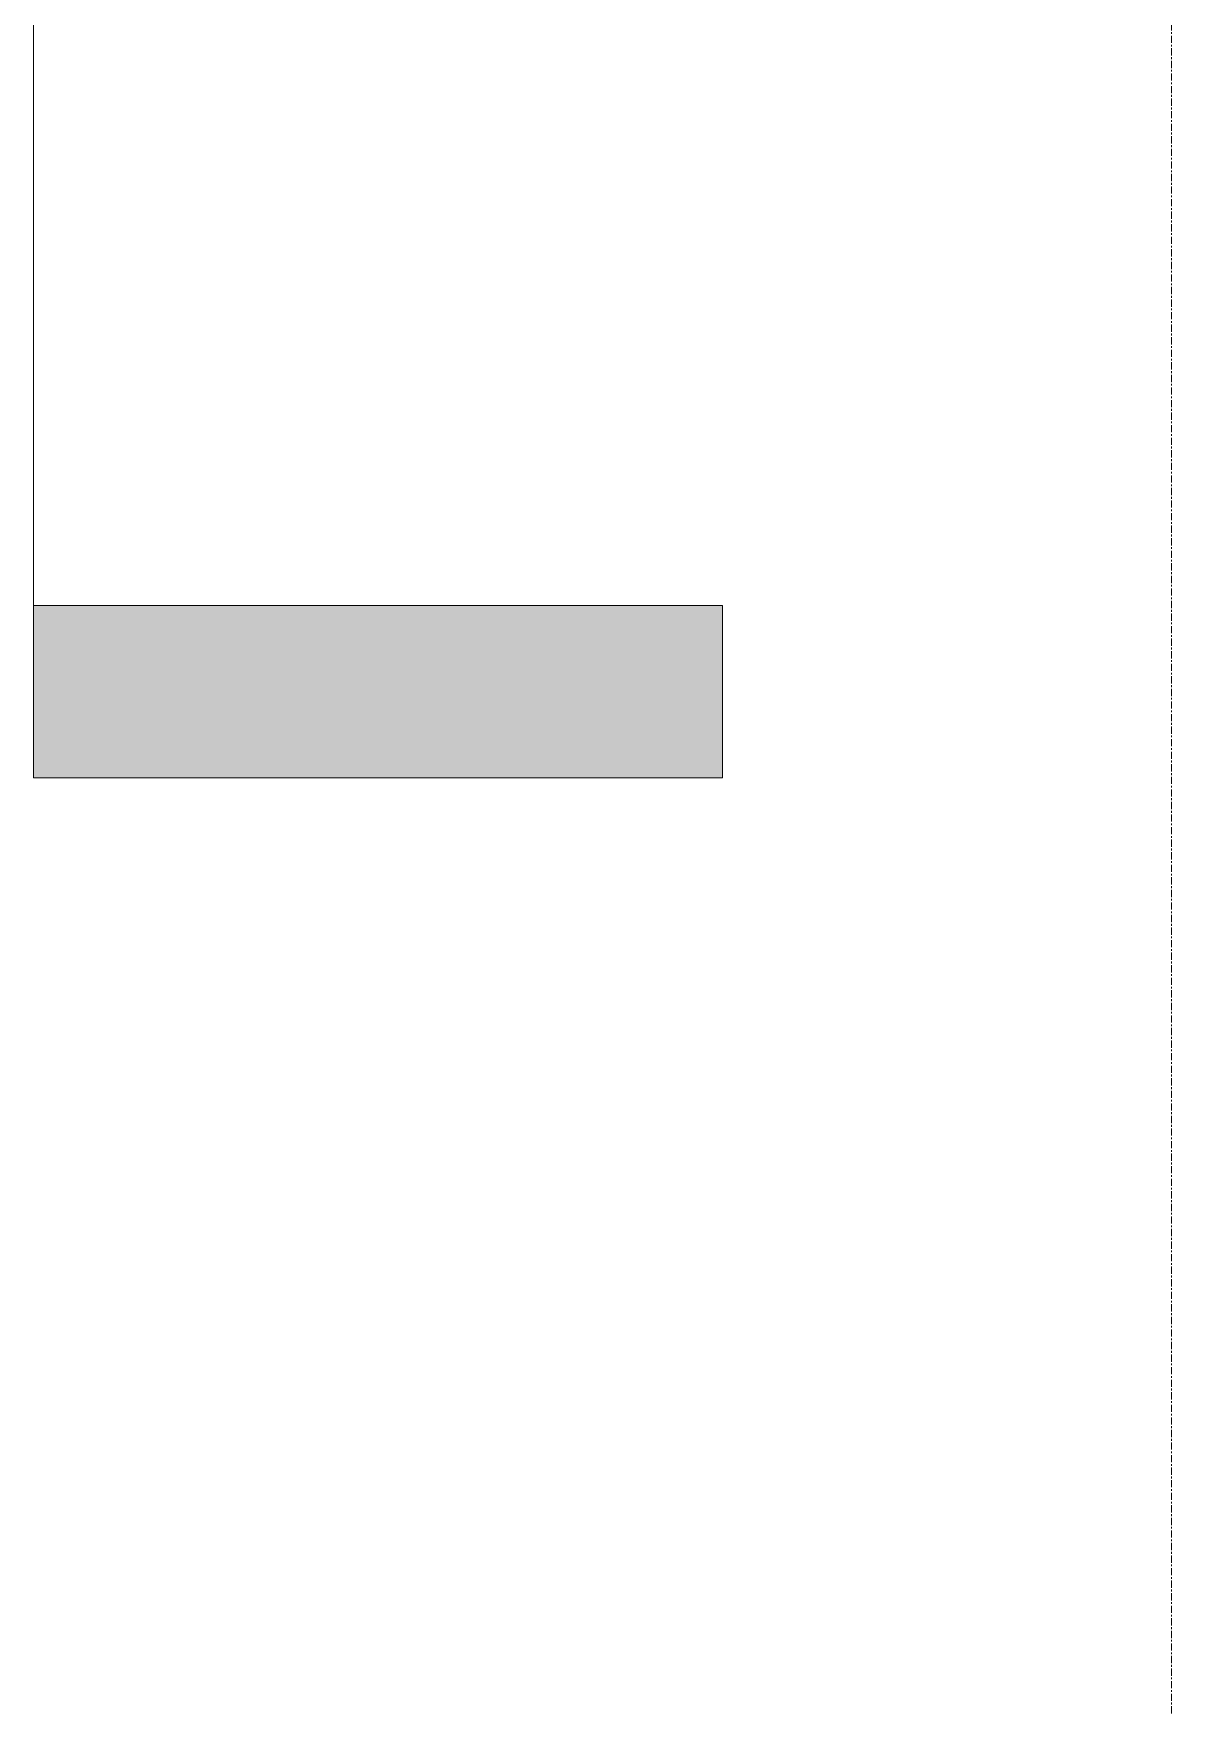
# Model space of a CAD drawing. Header units: inches. Extents: x 20478 to 36715, y -248 to 750.
# Drawn here: x 22705 to 22784.3, y -132 to -15 of the extents above; entities that cross this region are included whole.
import ezdxf

# ---------------------------------------------------------------- set-up
doc = ezdxf.new("R2010")
doc.units = ezdxf.units.IN
doc.header["$MEASUREMENT"] = 0
doc.linetypes.add('Grid Line 1_2_', pattern=[0.875, 0.5, -0.125, 0.125, -0.125])
doc.layers.add('G-ANNO-SYMB', color=111, linetype='Continuous', lineweight=9)
doc.layers.add('S-GRID', color=1, linetype='Continuous', lineweight=9)

# ---------------------------------------------------------------- blocks, each defined once
blk = doc.blocks.new('Section - 3_32_ x 3_8_-18514-Elevation - West')
at = {"layer": 'G-ANNO-SYMB'}
blk.add_hatch(color=256, dxfattribs=at).paths.add_polyline_path([(22117.39, -54.82), (22069.39, -54.82), (22069.39, -66.82), (22117.39, -66.82)], flags=0)
for p, q in [((22069.39, -66.82), (22069.39, -54.82)), ((22069.39, -54.82), (22117.39, -54.82)), ((22117.39, -54.82), (22117.39, -66.82)), ((22117.39, -66.82), (22069.39, -66.82))]:
    blk.add_line(p, q, dxfattribs=at)

msp = doc.modelspace()

# ---------------------------------------------------------------- linework, layer by layer
at = {"layer": 'G-ANNO-SYMB'}
msp.add_line((22705.015, 545.157), (22705.015, -54.817), dxfattribs=at)
at = {"layer": 'S-GRID', "linetype": 'Grid Line 1_2_'}
msp.add_line((22784.303, -132), (22784.303, 648.659), dxfattribs=at)

# ---------------------------------------------------------------- block references
at = {"layer": 'G-ANNO-SYMB'}
msp.add_blockref('Section - 3_32_ x 3_8_-18514-Elevation - West', (635.626, 0), dxfattribs=at)

doc.saveas('drawing.dxf')
